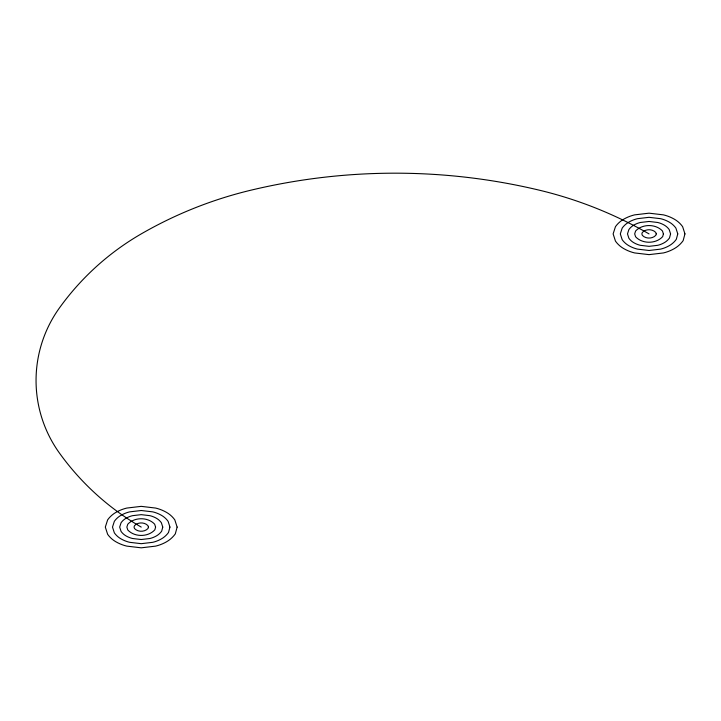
<?xml version="1.0" encoding="UTF-8"?>
<svg xmlns="http://www.w3.org/2000/svg" width="721" height="721" viewBox="0 0 721 721"><rect width="100%" height="100%" fill="white"/><g stroke="black" fill="none" stroke-linecap="round" stroke-linejoin="round"><path stroke-width="1.08" d="M649.044 233.901A410.33 410.33 0 0 0 539.317 190.182A619.898 619.898 0 0 0 250.953 190.182A410.33 410.33 0 0 0 141.226 233.901A262.002 262.002 0 0 0 59.347 308.074A124.246 124.246 0 0 0 59.347 452.923A262.002 262.002 0 0 0 141.226 527.087M148.409 527.087L148.039 528.448C144.705 532.161 137.891 532.206 134.503 528.538L134.043 527.087L134.503 525.645C137.855 522.013 144.597 522.013 147.94 525.645L148.409 527.087M155.583 527.087L154.853 529.8C148.184 537.226 134.557 537.325 127.788 529.989L126.86 527.087L127.788 524.194C134.485 516.93 147.958 516.93 154.654 524.194L155.583 527.087M162.766 527.087L161.675 531.161A16.691 16.691 0 0 1 156.457 535.883A24.622 24.622 0 0 1 149.878 538.506L141.226 539.524L132.574 538.506A24.622 24.622 0 0 1 125.986 535.883A15.718 15.718 0 0 1 121.074 531.431L119.677 527.087L121.074 522.743A15.718 15.718 0 0 1 125.986 518.291A24.622 24.622 0 0 1 132.574 515.668L141.226 514.65L149.878 515.668A24.622 24.622 0 0 1 156.457 518.291A15.718 15.718 0 0 1 161.369 522.743L162.766 527.087M169.949 527.087L168.489 532.513A22.252 22.252 0 0 1 161.531 538.821A32.824 32.824 0 0 1 152.753 542.318L141.226 543.679L129.69 542.318A32.824 32.824 0 0 1 120.912 538.821A20.963 20.963 0 0 1 114.36 532.882L112.494 527.087L114.36 521.292A20.963 20.963 0 0 1 120.912 515.362A32.824 32.824 0 0 1 129.69 511.865L141.226 510.504L152.753 511.865A32.824 32.824 0 0 1 161.531 515.362A20.963 20.963 0 0 1 168.083 521.292L169.949 527.087M177.132 527.087L175.311 533.873A27.822 27.822 0 0 1 166.614 541.75A41.034 41.034 0 0 1 155.637 546.121L141.226 547.825L126.806 546.121A41.034 41.034 0 0 1 115.829 541.75A26.199 26.199 0 0 1 107.645 534.333L105.311 527.087L107.645 519.85A26.199 26.199 0 0 1 115.829 512.433A41.034 41.034 0 0 1 126.806 508.062L141.226 506.358L155.637 508.062A41.034 41.034 0 0 1 166.614 512.433A26.199 26.199 0 0 1 174.797 519.85L177.132 527.087M656.227 233.901L655.858 235.253C652.523 238.966 645.71 239.021 642.33 235.352L641.861 233.901L642.33 232.45C645.674 228.818 652.415 228.818 655.759 232.45L656.227 233.901M663.401 233.901L662.68 236.614C656.002 244.04 642.375 244.131 635.607 236.794L634.678 233.901L635.607 230.999C642.303 223.744 655.786 223.744 662.473 230.999L663.401 233.901M670.584 233.901L669.494 237.975A16.691 16.691 0 0 1 664.275 242.698A24.622 24.622 0 0 1 657.696 245.32L649.044 246.339L640.392 245.32A24.622 24.622 0 0 1 633.804 242.698A15.718 15.718 0 0 1 628.892 238.245L627.495 233.901L628.892 229.557A15.718 15.718 0 0 1 633.804 225.105A24.622 24.622 0 0 1 640.392 222.483L649.044 221.464L657.696 222.483A24.622 24.622 0 0 1 664.275 225.105A15.718 15.718 0 0 1 669.187 229.557L670.584 233.901M677.767 233.901L676.307 239.327A22.252 22.252 0 0 1 669.358 245.627A32.824 32.824 0 0 1 660.58 249.124L649.044 250.484L637.508 249.124A32.824 32.824 0 0 1 628.73 245.627A20.963 20.963 0 0 1 622.178 239.696L620.312 233.901L622.178 228.106A20.963 20.963 0 0 1 628.73 222.176A32.824 32.824 0 0 1 637.508 218.679L649.044 217.318L660.58 218.679A32.824 32.824 0 0 1 669.358 222.176A20.963 20.963 0 0 1 675.901 228.106L677.767 233.901M684.95 233.901L683.129 240.688A27.822 27.822 0 0 1 674.432 248.556A41.034 41.034 0 0 1 663.464 252.936L649.044 254.63L634.624 252.936A41.034 41.034 0 0 1 623.647 248.556A26.199 26.199 0 0 1 615.464 241.138L613.129 233.901L615.464 226.655A26.199 26.199 0 0 1 623.647 219.238A41.034 41.034 0 0 1 634.624 214.867L649.044 213.173L663.464 214.867A41.034 41.034 0 0 1 674.432 219.238A26.199 26.199 0 0 1 682.625 226.655L684.95 233.901"/></g></svg>
